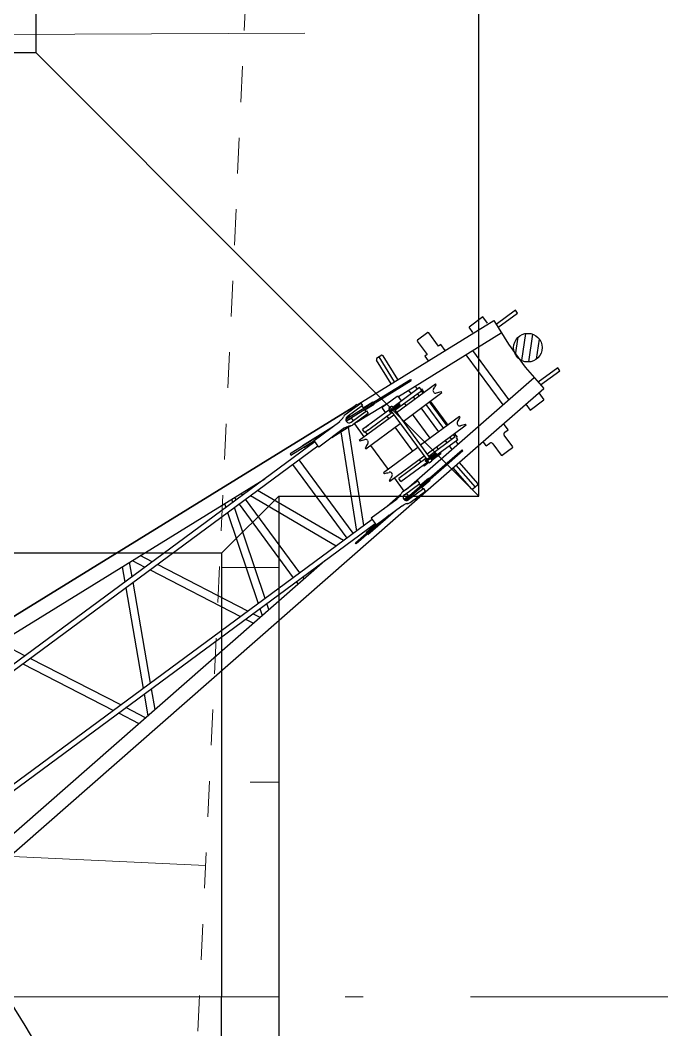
# Model space of a CAD drawing. Header units: millimetres. Extents: x -2078669 to -1085629, y -5987148 to 310365.
# Drawn here: x -1693223 to -1688735, y -2242183 to -2235128 of the extents above; entities that cross this region are included whole.
import ezdxf

# ---------------------------------------------------------------- set-up
doc = ezdxf.new("R2010")
doc.units = ezdxf.units.MM
doc.header["$LTSCALE"] = 500
doc.linetypes.add('561019', pattern=[1, 0.5, -0.5])
doc.linetypes.add('SXF_一点短鎖線', pattern=[9.25, 6, -1.5, 0.25, -1.5])
for name, color, linetype, lineweight in [('D-BGD', 7, 'Continuous', 13), ('D-BMK', 2, 'SXF_一点短鎖線', 13), ('D-BYP-STR1', 2, 'Continuous', 13), ('D-BYP-STR2', 6, 'Continuous', 25), ('D-BYP-STR8', 5, 'Continuous', 25), ('D-BYP-STRB', 5, 'Continuous', 25)]:
    doc.layers.add(name, color=color, linetype=linetype, lineweight=lineweight)

# ---------------------------------------------------------------- blocks, each defined once
blk = doc.blocks.new('河川平面')
at = {"layer": 'D-BGD', "linetype": 'Continuous'}
for p, q in [((1609235.5, -2776762.9), (1619734, -2776719)), ((1609176.5, -2782074.1), (1619038.2, -2782534.2))]:
    blk.add_line(p, q, dxfattribs=at)
at = {"layer": 'D-BGD', "linetype": '561019', "flags": 128}
blk.add_lwpolyline([(1618950.3, -2620513.6), (1618959.3, -2621128.7), (1618664.9, -2658301.9), (1618662.5, -2658627), (1618571.2, -2661701.5), (1617747, -2689368), (1618403.5, -2710987), (1619103.8, -2730440.9), (1619134.6, -2731637.4), (1619943.3, -2763133.1), (1618852.7, -2786511.4), (1619008.4, -2789521.4), (1619926.7, -2791601.8), (1625688.2, -2802391.3), (1625125.2, -2825293.2), (1624564.1, -2827571.7), (1623496.4, -2829910.7), (1618629.9, -2838639.7), (1618342.1, -2840169.8), (1618771.5, -2861642.1), (1618913.4, -2870691.9)], dxfattribs=at)

msp = doc.modelspace()

# ---------------------------------------------------------------- linework, layer by layer
at = {"layer": 'D-BMK', "linetype": 'SXF_一点短鎖線'}
msp.add_line((-1622324.6, -2241952.7), (-1736237.2, -2241952.7), dxfattribs=at)
at = {"layer": 'D-BYP-STR1'}
for p, q in [((-1691814.5, -2238952.7), (-1691414.9, -2238952.7)), ((-1691614.7, -2240452.7), (-1691414.9, -2240452.7)), ((-1691814.5, -2241952.7), (-1691414.9, -2241952.7))]:
    msp.add_line(p, q, dxfattribs=at)
at = {"layer": 'D-BYP-STR2'}
for p, q in [((-1693114.5, -2231952.7), (-1693114.5, -2235352.7)), ((-1690014.5, -2238453.1), (-1690014.5, -2235052.7)), ((-1702814.8, -2235352.7), (-1693114.5, -2235352.7)), ((-1690014.5, -2238453.1), (-1693114.5, -2235352.7)), ((-1691814.5, -2238852.7), (-1691414.9, -2238453.1)), ((-1691414.9, -2238453.1), (-1691414.9, -2245452.4)), ((-1691414.9, -2238453.1), (-1690014.5, -2238453.1)), ((-1691814.5, -2238852.7), (-1699314.8, -2238852.7)), ((-1691814.5, -2238852.7), (-1691814.5, -2241952.7)), ((-1691814.5, -2245052.7), (-1691814.5, -2241952.7))]:
    msp.add_line(p, q, dxfattribs=at)
at = {"layer": 'D-BYP-STR8'}
msp.add_circle((-1706874.7, -2250449), 16000, dxfattribs=at)
at = {"layer": 'D-BYP-STRB', "linetype": 'Continuous'}
for p, q in [((-1689987.4, -2237201.2), (-1690083.9, -2237272.5)), ((-1689954.4, -2237245.9), (-1689987.4, -2237201.2)), ((-1689759.7, -2237154.4), (-1689894.5, -2237253.9)), ((-1689881.3, -2237275.2), (-1689744.8, -2237174.6)), ((-1689744.8, -2237174.6), (-1689759.7, -2237154.4)), ((-1690867.1, -2237815.3), (-1689911.4, -2237226.4)), ((-1690056.9, -2237309.1), (-1690083.9, -2237272.5)), ((-1689911.4, -2237226.4), (-1689808.8, -2237392.8)), ((-1690578, -2237756.6), (-1689858.1, -2237312.9)), ((-1690372.3, -2237311.2), (-1690444.7, -2237364.6)), ((-1690365.3, -2237312.2), (-1690372.3, -2237311.2)), ((-1690297, -2237404.8), (-1690365.3, -2237312.2)), ((-1689759.1, -2237465.8), (-1689740.6, -2237343.1)), ((-1689714.7, -2237506.7), (-1689686.1, -2237317.1)), ((-1689665.5, -2237515.9), (-1689636.4, -2237322.8)), ((-1690444.7, -2237364.6), (-1690445.7, -2237371.6)), ((-1690445.7, -2237371.6), (-1690377.5, -2237464.1)), ((-1690280.9, -2237392.9), (-1690297, -2237404.8)), ((-1690249.9, -2237435), (-1690280.9, -2237392.9)), ((-1689808.8, -2237392.8), (-1689690.2, -2237553.5)), ((-1689611.9, -2237495.9), (-1689591.1, -2237357.8)), ((-1690694.8, -2237468.6), (-1690731, -2237490.9)), ((-1690605.4, -2237654.1), (-1690712.9, -2237479.8)), ((-1690683.6, -2237473.4), (-1690694.8, -2237468.6)), ((-1690581.4, -2237639.3), (-1690683.6, -2237473.4)), ((-1690377.5, -2237464.1), (-1690393.6, -2237476)), ((-1690393.6, -2237476), (-1690369.5, -2237508.7)), ((-1690106, -2237465.7), (-1689847.7, -2237815.9)), ((-1689804.6, -2237778.3), (-1690057.4, -2237435.6)), ((-1690731, -2237490.9), (-1690731.7, -2237503.1)), ((-1690629.5, -2237669), (-1690731.7, -2237503.1)), ((-1689690.2, -2237553.5), (-1689561.6, -2237700.6)), ((-1689462.9, -2237556.8), (-1689599.4, -2237657.5)), ((-1689448, -2237576.9), (-1689462.9, -2237556.8)), ((-1690523.3, -2238407), (-1689628.5, -2237624.1)), ((-1689582.8, -2237676.4), (-1689448, -2237576.9)), ((-1690945.2, -2237916.8), (-1690494, -2237637.6)), ((-1690944, -2237926.7), (-1690489.3, -2237645.3)), ((-1690429.4, -2237695.1), (-1690617.4, -2237833.7)), ((-1690590.7, -2237869.9), (-1690318.3, -2237669)), ((-1690494, -2237637.6), (-1690489.3, -2237645.3)), ((-1690443.6, -2237705.5), (-1690459.8, -2237683.6)), ((-1690447.7, -2237699.8), (-1690447.8, -2237699.8)), ((-1690443.5, -2237705.4), (-1690447.7, -2237699.8)), ((-1690414.6, -2237715.2), (-1690429.4, -2237695.1)), ((-1690406.5, -2238439.8), (-1689561.6, -2237700.6)), ((-1690315.7, -2237676.5), (-1690323.9, -2237691.7)), ((-1690318.3, -2237681.5), (-1690318.4, -2237681.5)), ((-1690318.4, -2237681.5), (-1690318.4, -2237681.5)), ((-1690318.4, -2237681.5), (-1690318.4, -2237681.5)), ((-1690318.3, -2237669), (-1690316, -2237672.2)), ((-1690318.2, -2237681.4), (-1690318.3, -2237681.4)), ((-1690318.3, -2237681.4), (-1690318.3, -2237681.4)), ((-1690318.3, -2237681.4), (-1690318.3, -2237681.5)), ((-1690318.1, -2237681.3), (-1690318.2, -2237681.3)), ((-1690318.2, -2237681.3), (-1690318.2, -2237681.4)), ((-1690318.2, -2237681.4), (-1690318.2, -2237681.4)), ((-1690318, -2237681.2), (-1690318.1, -2237681.2)), ((-1690318.1, -2237681.2), (-1690318.1, -2237681.3)), ((-1690318.1, -2237681.3), (-1690318.1, -2237681.3)), ((-1690317.9, -2237681.2), (-1690318, -2237681.2)), ((-1690318, -2237681.2), (-1690318, -2237681.2)), ((-1690318, -2237681.2), (-1690318, -2237681.2)), ((-1690317.9, -2237681.1), (-1690317.9, -2237681.2)), ((-1690690.4, -2237831.6), (-1690585.8, -2237754.5)), ((-1690602.6, -2237853.8), (-1690414.6, -2237715.2)), ((-1690585.8, -2237754.5), (-1690578.8, -2237755.5)), ((-1690555.1, -2237787.7), (-1690578.8, -2237755.5)), ((-1690545.6, -2237931.1), (-1690273.2, -2237730.2)), ((-1690508.4, -2237713.7), (-1690489.5, -2237739.3)), ((-1690474.6, -2237759.5), (-1690462.8, -2237775.6)), ((-1690431.5, -2237752.5), (-1690443.4, -2237736.4)), ((-1690420.5, -2237707.1), (-1690416.9, -2237704.4)), ((-1690405.3, -2237733.2), (-1690417.2, -2237717.1)), ((-1690416.9, -2237704.4), (-1690399.1, -2237728.6)), ((-1690330.8, -2237727.8), (-1690333.1, -2237724.8)), ((-1690279.6, -2237725.4), (-1690296.5, -2237728.9)), ((-1690273.2, -2237730.2), (-1690275.5, -2237727)), ((-1689596.5, -2237731.1), (-1689560, -2237780.7)), ((-1690890.3, -2237829.6), (-1694848, -2240268.5)), ((-1694848, -2240268.5), (-1690890.3, -2237829.6)), ((-1690949, -2237882.9), (-1690841.6, -2237803.6)), ((-1690828.5, -2237821.4), (-1690936, -2237900.6)), ((-1690868.4, -2237813.5), (-1690920.7, -2237852.1)), ((-1690870.3, -2237936.6), (-1690642.5, -2237796.3)), ((-1690868.4, -2237813.5), (-1690863.7, -2237820)), ((-1690841.6, -2237803.6), (-1690828.5, -2237821.4)), ((-1690832.5, -2237824.3), (-1690821, -2237839.9)), ((-1690823.6, -2237836.4), (-1690757.5, -2237795.5)), ((-1690812.9, -2237850.9), (-1690748, -2237810.8)), ((-1690755.2, -2237799.2), (-1690757.5, -2237795.5)), ((-1690748, -2237810.8), (-1690750.4, -2237806.9)), ((-1690690.4, -2237831.6), (-1690691.5, -2237838.6)), ((-1690691.5, -2237838.6), (-1690667.7, -2237870.8)), ((-1690643.8, -2237837.6), (-1690644.1, -2237839.7)), ((-1690644.1, -2237839.7), (-1690632.2, -2237855.8)), ((-1690643.8, -2237837.6), (-1690626.1, -2237824.5)), ((-1690585.9, -2237821.7), (-1690626.2, -2237851.3)), ((-1690626.1, -2237824.5), (-1690624, -2237824.9)), ((-1690624, -2237824.9), (-1690612.1, -2237841)), ((-1690622.6, -2237856.2), (-1690582.4, -2237826.5)), ((-1690569.8, -2237809.8), (-1690585.9, -2237821.7)), ((-1690582.4, -2237826.5), (-1690566.3, -2237814.6)), ((-1690566.3, -2237814.6), (-1690569.8, -2237809.8)), ((-1690523.4, -2237820.2), (-1690535.2, -2237804.2)), ((-1690294.2, -2238004.1), (-1690417.7, -2237836.7)), ((-1690386.4, -2237813.6), (-1690262.9, -2237981)), ((-1690236.8, -2237961.7), (-1690360.2, -2237794.4)), ((-1690230.5, -2237957.1), (-1690354, -2237789.7)), ((-1689687.1, -2237810.4), (-1689656.5, -2237851.9)), ((-1689656.5, -2237851.9), (-1689560, -2237780.7)), ((-1690943.7, -2237910.7), (-1690917.5, -2237894.4)), ((-1690942.1, -2237930.9), (-1690906.7, -2237909)), ((-1690921, -2237889.6), (-1690914.8, -2237898)), ((-1690916, -2237858.5), (-1690920.7, -2237852.1)), ((-1690909.5, -2237905.3), (-1690893.7, -2237926.6)), ((-1690908.7, -2237937.6), (-1690801.2, -2237858.4)), ((-1690788.2, -2237876.1), (-1690895.6, -2237955.3)), ((-1690851.1, -2238062), (-1690610.8, -2237884.8)), ((-1690637.6, -2237848.6), (-1690827.8, -2237988.9)), ((-1690815.6, -2237847.2), (-1690805.2, -2237861.3)), ((-1690801.2, -2237858.4), (-1690788.2, -2237876.1)), ((-1690774.6, -2237980.7), (-1690622.7, -2237868.7)), ((-1690657.9, -2237894.6), (-1690646, -2237910.7)), ((-1690626.2, -2237851.3), (-1690642.3, -2237863.2)), ((-1690638.7, -2237868), (-1690642.3, -2237863.2)), ((-1690638.7, -2237868), (-1690622.6, -2237856.2)), ((-1690628.6, -2237860.6), (-1690379.3, -2238198.6)), ((-1690608.5, -2237845.8), (-1690359.2, -2238183.8)), ((-1690354.8, -2238048.8), (-1690478.2, -2237881.4)), ((-1690149.7, -2237897.6), (-1690422.1, -2238098.5)), ((-1690155.4, -2237920.2), (-1690147.1, -2237905)), ((-1690147.4, -2237900.7), (-1690149.7, -2237897.6)), ((-1691249.4, -2238099.8), (-1691032.8, -2237965.8)), ((-1691167.8, -2238065.4), (-1690987.5, -2237932.4)), ((-1690954.3, -2237977.5), (-1691134.6, -2238110.5)), ((-1691044.3, -2238043.9), (-1690909.9, -2237961.1)), ((-1690988.4, -2237928.7), (-1690977.2, -2237920.4)), ((-1690987.5, -2237932.4), (-1690988.4, -2237928.7)), ((-1690974.1, -2237916), (-1690977.2, -2237920.4)), ((-1690954.3, -2237977.5), (-1690951, -2237979.5)), ((-1690939.8, -2237971.2), (-1690951, -2237979.5)), ((-1690934.6, -2237969.5), (-1690939.8, -2237971.2)), ((-1690819.8, -2238659.5), (-1690927.9, -2237972.1)), ((-1690885.7, -2237948), (-1690819, -2238038.3)), ((-1690805.9, -2238123.1), (-1690565.7, -2237945.9)), ((-1690803.8, -2237971.2), (-1690801.6, -2237969.6)), ((-1690789.4, -2237960.6), (-1690801.6, -2237969.6)), ((-1690786.8, -2237989.7), (-1690774.6, -2237980.7)), ((-1690477.4, -2238139.3), (-1690600.9, -2237971.9)), ((-1690104.6, -2237958.7), (-1690377, -2238159.6)), ((-1690162.3, -2237956.4), (-1690164.5, -2237953.3)), ((-1690111, -2237954), (-1690127.9, -2237957.4)), ((-1690116.6, -2237955.1), (-1690116.6, -2237955.1)), ((-1690116.6, -2237955.1), (-1690116.6, -2237955.1)), ((-1690116.6, -2237955.1), (-1690116.5, -2237955.1)), ((-1690116.5, -2237955.1), (-1690116.5, -2237955)), ((-1690116.5, -2237955), (-1690116.5, -2237955)), ((-1690116.5, -2237955), (-1690116.4, -2237955)), ((-1690116.4, -2237955), (-1690116.3, -2237954.9)), ((-1690116.4, -2237955), (-1690116.4, -2237955)), ((-1690116.3, -2237954.9), (-1690116.3, -2237954.9)), ((-1690116.3, -2237954.9), (-1690116.3, -2237954.9)), ((-1690116.3, -2237954.9), (-1690116.2, -2237954.9)), ((-1690116.2, -2237954.9), (-1690116.2, -2237954.8)), ((-1690116.2, -2237954.8), (-1690116.2, -2237954.8)), ((-1690116.2, -2237954.8), (-1690116.1, -2237954.8)), ((-1690116.1, -2237954.8), (-1690116.1, -2237954.8)), ((-1690116.1, -2237954.8), (-1690116.1, -2237954.8)), ((-1690104.6, -2237958.7), (-1690107, -2237955.5)), ((-1689809.4, -2237989.5), (-1689841.7, -2237945.7)), ((-1691076.5, -2237998), (-1691335.9, -2238158.6)), ((-1690980.5, -2238004.6), (-1690871.5, -2238697.7)), ((-1690812.9, -2238009), (-1690827.8, -2237988.9)), ((-1690786.8, -2237989.7), (-1690812.9, -2238009)), ((-1690795.1, -2238020.7), (-1690806.9, -2238004.6)), ((-1690179.8, -2238039), (-1690365.2, -2238175.7)), ((-1690217.8, -2238042.2), (-1690205.9, -2238058.3)), ((-1690179.8, -2238039), (-1690191.6, -2238022.9)), ((-1690185.4, -2238018.3), (-1690167.6, -2238042.4)), ((-1690167.6, -2238042.4), (-1690171.2, -2238045.1)), ((-1690162.3, -2238057.2), (-1690171.2, -2238045.1)), ((-1689777.6, -2238108.9), (-1689837, -2238028.5)), ((-1689833.8, -2238007.5), (-1689809.4, -2237989.5)), ((-1691163, -2238074.6), (-1694834.1, -2240782.4)), ((-1694813.1, -2240811), (-1691141.9, -2238103.1)), ((-1691331.2, -2238166.2), (-1691165.6, -2238063.8)), ((-1691249.4, -2238099.8), (-1691247.1, -2238103.6)), ((-1691242.3, -2238111.2), (-1691239.9, -2238115.1)), ((-1691165.2, -2238068.9), (-1691239.9, -2238115.1)), ((-1691134.6, -2238110.5), (-1691167.8, -2238065.4)), ((-1690851.1, -2238062), (-1690848.7, -2238065.1)), ((-1690844.7, -2238066.7), (-1690827.8, -2238063.3)), ((-1690800.3, -2238100.5), (-1690808.6, -2238115.7)), ((-1690808.3, -2238119.9), (-1690805.9, -2238123.1)), ((-1690773.9, -2238099.5), (-1690650.5, -2238266.9)), ((-1690442.3, -2238113.3), (-1690682.5, -2238290.5)), ((-1690350.3, -2238195.9), (-1690162.3, -2238057.2)), ((-1690299, -2238124.4), (-1690309.7, -2238110)), ((-1690237.2, -2238081.4), (-1690249.1, -2238065.3)), ((-1690222.4, -2238101.5), (-1690203.4, -2238127.2)), ((-1690160.3, -2238089.6), (-1690176.5, -2238067.6)), ((-1689962.8, -2238102.7), (-1689985.7, -2238071.7)), ((-1689962.8, -2238102.7), (-1689938.4, -2238084.6)), ((-1689917.4, -2238087.8), (-1689858.1, -2238168.3)), ((-1689778.7, -2238115.9), (-1689814.9, -2238142.6)), ((-1689778.7, -2238115.9), (-1689777.6, -2238108.9)), ((-1691335.9, -2238158.6), (-1691331.2, -2238166.2)), ((-1690397.1, -2238174.5), (-1690637.4, -2238351.7)), ((-1690385.3, -2238190.6), (-1690575.5, -2238330.9)), ((-1690535.6, -2238480.5), (-1690132.5, -2238129.1)), ((-1690526.5, -2238484.5), (-1690126.5, -2238135.9)), ((-1690373.3, -2238194.2), (-1690389.4, -2238206.1)), ((-1690333.1, -2238164.5), (-1690373.3, -2238194.2)), ((-1690369.7, -2238199), (-1690329.5, -2238169.3)), ((-1690355.7, -2238188.6), (-1690343.8, -2238204.7)), ((-1690281, -2238157.2), (-1690344.4, -2238203.9)), ((-1690317, -2238152.6), (-1690333.1, -2238164.5)), ((-1690329.5, -2238169.3), (-1690313.4, -2238157.5)), ((-1690313.4, -2238157.5), (-1690317, -2238152.6)), ((-1690280, -2238150.2), (-1690283, -2238146.2)), ((-1690281, -2238157.2), (-1690280, -2238150.2)), ((-1690126.5, -2238135.9), (-1690132.5, -2238129.1)), ((-1689858.1, -2238168.3), (-1689851.1, -2238169.3)), ((-1689814.9, -2238142.6), (-1689851.1, -2238169.3)), ((-1691318.1, -2238233.1), (-1690938.8, -2238747.4)), ((-1690893, -2238713.5), (-1691272.3, -2238199.3)), ((-1690560.6, -2238351), (-1690370.4, -2238210.7)), ((-1690432.3, -2238200.4), (-1690421.6, -2238214.9)), ((-1690405.6, -2238236.6), (-1690402.6, -2238240.7)), ((-1690402.6, -2238240.7), (-1690395.6, -2238241.7)), ((-1690375.2, -2238226.6), (-1690395.6, -2238241.7)), ((-1690385.8, -2238210.9), (-1690389.4, -2238206.1)), ((-1690385.8, -2238210.9), (-1690369.7, -2238199)), ((-1690375.8, -2238203.5), (-1690363.9, -2238219.6)), ((-1690364.5, -2238218.7), (-1690375.2, -2238226.6)), ((-1690363.9, -2238219.6), (-1690361.8, -2238219.9)), ((-1690361.8, -2238219.9), (-1690344.1, -2238206.8)), ((-1690343.8, -2238204.7), (-1690344.1, -2238206.8)), ((-1690196.5, -2238256.1), (-1690068.2, -2238402.7)), ((-1690175.2, -2238237.4), (-1690040.3, -2238391.6)), ((-1690153.9, -2238218.8), (-1690025.6, -2238365.4)), ((-1694787.5, -2240350.5), (-1691512.6, -2238332.5)), ((-1690682.5, -2238290.5), (-1690680.1, -2238293.7)), ((-1690676.1, -2238295.2), (-1690659.2, -2238291.8)), ((-1690640, -2238344.2), (-1690631.7, -2238329)), ((-1690624.8, -2238292.9), (-1690622.6, -2238295.9)), ((-1690605.3, -2238328.1), (-1690538.7, -2238418.4)), ((-1690560.6, -2238351), (-1690575.5, -2238330.9)), ((-1690424.5, -2238377.5), (-1690367, -2238327.4)), ((-1690367, -2238327.4), (-1690363.1, -2238331.9)), ((-1690637.4, -2238351.7), (-1690639.7, -2238348.5)), ((-1690441.2, -2238346.5), (-1690548.6, -2238425.7)), ((-1690535.6, -2238443.4), (-1690428.1, -2238364.2)), ((-1690400.8, -2238401.2), (-1690508.3, -2238480.4)), ((-1690428.1, -2238364.2), (-1690441.2, -2238346.5)), ((-1690421.7, -2238381.2), (-1690432.1, -2238367.1)), ((-1690404.8, -2238404.1), (-1690416.4, -2238388.5)), ((-1690413.7, -2238392.1), (-1690355.1, -2238341)), ((-1690387.8, -2238418.9), (-1690400.8, -2238401.2)), ((-1690357.2, -2238338.6), (-1690355.8, -2238340.2)), ((-1690056.3, -2238405.6), (-1690068.2, -2238402.7)), ((-1690024.4, -2238377.6), (-1690056.3, -2238405.6)), ((-1690025.6, -2238365.4), (-1690024.4, -2238377.6)), ((-1693925.8, -2241518.9), (-1690427, -2238457.8)), ((-1691736.1, -2238497.3), (-1691743.8, -2238474.8)), ((-1691725.8, -2238463.8), (-1691713.4, -2238480.6)), ((-1691667.6, -2238446.8), (-1691677.1, -2238433.8)), ((-1691267.2, -2238989.6), (-1691646.5, -2238475.3)), ((-1691612.4, -2238450.2), (-1691012.3, -2238801.6)), ((-1690962.4, -2238764.8), (-1691562.5, -2238413.3)), ((-1690587.1, -2238475.2), (-1690767.5, -2238608.2)), ((-1690677.1, -2238541.6), (-1690558.4, -2238437.7)), ((-1690576.8, -2238463.2), (-1690588.1, -2238471.5)), ((-1690587.1, -2238475.2), (-1690588.1, -2238471.5)), ((-1690573.7, -2238458.8), (-1690576.8, -2238463.2)), ((-1690539, -2238477.4), (-1690507.7, -2238450)), ((-1690504.9, -2238453.7), (-1690520.7, -2238432.4)), ((-1690520.2, -2238484.9), (-1690496.9, -2238464.6)), ((-1690493.4, -2238469.4), (-1690499.6, -2238461)), ((-1690495.2, -2238498.1), (-1690387.8, -2238418.9)), ((-1690462.2, -2238473.8), (-1690457.4, -2238480.2)), ((-1690405.1, -2238441.6), (-1690457.4, -2238480.2)), ((-1690405.1, -2238441.6), (-1690409.9, -2238435.2)), ((-1691793.5, -2238505.6), (-1691784.3, -2238532.9)), ((-1691509.6, -2239168.4), (-1691724.2, -2238532.7)), ((-1691692.4, -2238509.2), (-1691313.1, -2239023.4)), ((-1690734.2, -2238653.3), (-1690553.9, -2238520.3)), ((-1690553.9, -2238520.3), (-1690550.6, -2238522.3)), ((-1690550.6, -2238522.3), (-1690539.4, -2238514)), ((-1690534.3, -2238512.3), (-1690539.4, -2238514)), ((-1690761.4, -2238616.5), (-1694435.1, -2241326.2)), ((-1691772.4, -2238568.2), (-1691557.8, -2239203.9)), ((-1690642.9, -2238585.9), (-1690872.9, -2238786.4)), ((-1690791.2, -2238721.1), (-1690599.2, -2238553.7)), ((-1690767.5, -2238608.2), (-1690734.2, -2238653.3)), ((-1694414, -2241354.8), (-1690740.3, -2238645.1)), ((-1690878.8, -2238779.6), (-1690732, -2238651.6)), ((-1690736.8, -2238649.8), (-1690803, -2238707.5)), ((-1690800, -2238710.9), (-1690803, -2238707.5)), ((-1690791.2, -2238721.1), (-1690794.1, -2238717.7)), ((-1690872.9, -2238786.4), (-1690878.8, -2238779.6)), ((-1692299, -2238912.5), (-1692383.4, -2238869)), ((-1693986.3, -2241436.8), (-1691091.2, -2238903.9)), ((-1692510.2, -2238947.2), (-1692491.6, -2239054.6)), ((-1692440.3, -2239016.7), (-1692457.9, -2238914.9)), ((-1692440, -2238903.9), (-1692350.2, -2238950.3)), ((-1692315, -2238968.4), (-1691681.6, -2239295.2)), ((-1691630.4, -2239257.5), (-1692263.8, -2238930.7)), ((-1691236.5, -2239031.1), (-1691246.1, -2239018.1)), ((-1692484.8, -2239093.7), (-1692363, -2239797.9)), ((-1692311.7, -2239760), (-1692433.5, -2239055.9)), ((-1691292, -2239052), (-1691279.6, -2239068.7)), ((-1691545.9, -2239239.2), (-1691529.6, -2239287.4)), ((-1691483.1, -2239246.9), (-1691497.7, -2239203.7)), ((-1691646.4, -2239313.4), (-1691591.6, -2239341.7)), ((-1691545.4, -2239301.4), (-1691595.2, -2239275.6)), ((-1693189.6, -2239569.4), (-1693370, -2239477)), ((-1692519.1, -2239913), (-1693154.3, -2239587.5)), ((-1693205.6, -2239625.3), (-1692570.4, -2239950.8)), ((-1692279.9, -2239944), (-1692304.9, -2239799.1)), ((-1692356.2, -2239837), (-1692330.1, -2239987.8)), ((-1692345.9, -2240001.8), (-1692483.8, -2239931.1)), ((-1692535.1, -2239968.9), (-1692392.2, -2240042.1))]:
    msp.add_line(p, q, dxfattribs=at)
msp.add_circle((-1689672.3, -2237416.1), 100, dxfattribs=at)
for centre, radius, start, end in [((-1690429.3, -2237634.2), 120, 323.38503, 331.41258), ((-1690319.2, -2237674.6), 4, 331.41258, 36.41258), ((-1690320.2, -2237715.4), 16, 143.38503, 216.41258), ((-1690318, -2237718.2), 16, 216.41258, 289.44014), ((-1690272.8, -2237846.5), 120, 101.41258, 109.44014), ((-1690278.8, -2237729.4), 4, 36.41258, 101.41258), ((-1691000.2, -2237885.7), 40, 310.75405, 340.88249), ((-1690922.5, -2237918.8), 44.7, 126.4151, 153.33922), ((-1690922.3, -2237919.1), 23, 126.41258, 306.41258), ((-1690150.6, -2237903.1), 4, 331.41258, 36.41258), ((-1690913.4, -2238003.4), 40, 91.94268, 122.07112), ((-1690922.1, -2237919.4), 44.7, 279.48595, 306.41007), ((-1690151.6, -2237943.9), 16, 143.38503, 216.41258), ((-1690260.7, -2237862.8), 120, 323.38503, 331.41258), ((-1690149.4, -2237946.8), 16, 216.41258, 289.44014), ((-1690104.2, -2238075), 120, 101.41258, 109.44014), ((-1690110.2, -2237957.9), 4, 36.41258, 101.41258), ((-1689824.9, -2238019.5), 15, 126.41258, 216.41258), ((-1690845.5, -2238062.8), 4, 216.41258, 281.41258), ((-1690851.5, -2237945.6), 120, 281.41258, 289.44014), ((-1690806.2, -2238073.9), 16, 36.41258, 109.44014), ((-1690805.1, -2238117.6), 4, 151.41258, 216.41258), ((-1690694.9, -2238157.9), 120, 143.38503, 151.41258), ((-1690804.1, -2238076.8), 16, 323.38503, 36.41258), ((-1689929.5, -2238096.7), 15, 36.41258, 126.41258), ((-1690676.9, -2238291.3), 4, 216.41258, 281.41258), ((-1690682.9, -2238174.2), 120, 281.41258, 289.44014), ((-1690637.7, -2238302.4), 16, 36.41258, 109.44014), ((-1690526.4, -2238386.4), 120, 143.38503, 151.41258), ((-1690635.5, -2238305.3), 16, 323.38503, 36.41258), ((-1690636.5, -2238346.1), 4, 151.41258, 216.41258), ((-1690599.8, -2238428.5), 40, 310.75405, 340.88249), ((-1690522.1, -2238461.7), 44.7, 126.4151, 153.33922), ((-1690521.9, -2238461.9), 23, 126.41258, 306.41258), ((-1690513, -2238546.2), 40, 91.94268, 122.07112), ((-1690521.7, -2238462.2), 44.7, 279.48595, 306.41007)]:
    msp.add_arc(centre, radius, start, end, dxfattribs=at)

# ---------------------------------------------------------------- block references
at = {"layer": 'D-BGD'}
msp.add_blockref('河川平面', (-3310965.8, 541500.2), dxfattribs=at)

doc.saveas('drawing.dxf')
